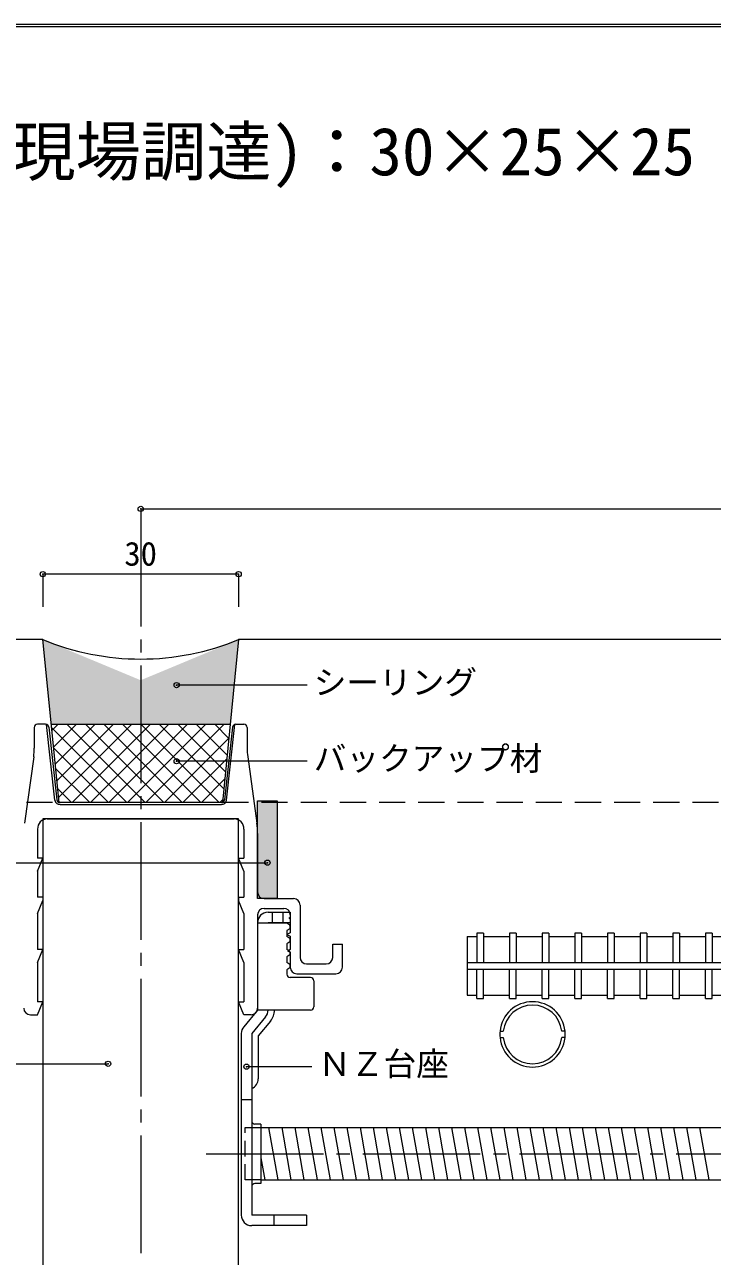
# Model space of a CAD drawing. Units: millimetres at full size, sheet at 1:2; details may follow other scales. Extents: x -891 to 891, y -194 to 194.
# Drawn here: x 522.7 to 628, y 5.5 to 194.2 of the extents above; entities that cross this region are included whole.
import ezdxf
from ezdxf.enums import TextEntityAlignment as Align

# ---------------------------------------------------------------- set-up
doc = ezdxf.new("R2010")
doc.units = ezdxf.units.MM
doc.header["$LTSCALE"] = 2
doc.header["$PDMODE"] = 32
doc.header["$PDSIZE"] = 0.8
for name, pattern in [('CHAIN2', [12, 9, -1, 1, -1]), ('DASHED1', [1.8, 1.2, -0.6]), ('DASHED2', [3, 2, -1])]:
    doc.linetypes.add(name, pattern=pattern)
doc.layers.add('0-0_', color=7, linetype='Continuous', lineweight=9)
doc.layers.add('1-0_', color=5, linetype='Continuous', lineweight=9)
doc.styles.add('ＭＳ ゴシック', font='')
doc.styles.get('ＭＳ ゴシック').set_extended_font_data('MS Gothic')

msp = doc.modelspace()

# ---------------------------------------------------------------- linework, layer by layer
at = {"layer": '0-0_'}
msp.add_line((330.56, 193.9), (890.56, 193.9), dxfattribs=at)
msp.add_lwpolyline([(890.84, 194.18), (330.28, 194.18), (330.28, -194.18)], dxfattribs=at)
at = {"layer": '1-0_', "color": 6, "linetype": 'CHAIN2'}
for p, q in [((540.51, 120), (540.51, -122)), ((550.51, 21.213), (771.51, 21.213))]:
    msp.add_line(p, q, dxfattribs=at)
at = {"layer": '1-0_', "color": 7}
for p, q in [((540.51, 120), (740.51, 120)), ((525.51, 110), (525.51, 105)), ((555.51, 110), (525.51, 110)), ((555.51, 110), (555.51, 105)), ((566.01, 93), (546.01, 93)), ((525.939, 87), (524.71, 87)), ((527.37, 75.36), (526.088, 86.977)), ((526.81, 87), (554.21, 87)), ((526.905, 86.051), (527.854, 87)), ((527.162, 83.479), (530.683, 87)), ((527.419, 80.908), (533.511, 87)), ((527.676, 78.337), (536.34, 87)), ((527.933, 75.765), (539.168, 87)), ((529.217, 87), (541.217, 75)), ((529.997, 75), (541.997, 87)), ((532.045, 87), (544.045, 75)), ((532.825, 75), (544.825, 87)), ((534.874, 87), (546.874, 75)), ((535.653, 75), (547.653, 87)), ((537.702, 87), (549.702, 75)), ((538.482, 75), (550.482, 87)), ((540.531, 87), (552.531, 75)), ((541.31, 75), (553.31, 87)), ((543.359, 87), (553.224, 77.135)), ((546.187, 87), (553.481, 79.707)), ((549.016, 87), (553.738, 82.278)), ((551.844, 87), (553.995, 84.849)), ((553.65, 75.36), (554.932, 86.977)), ((555.081, 87), (556.31, 87)), ((524.21, 86.5), (524.21, 83.364)), ((526.436, 86.555), (527.661, 75.445)), ((526.857, 86.532), (538.388, 75)), ((554.584, 86.555), (553.359, 75.445)), ((556.81, 86.5), (556.81, 83.364)), ((527.171, 83.389), (535.56, 75)), ((544.139, 75), (553.996, 84.857)), ((524.122, 82.042), (522.737, 71.844)), ((566.01, 81.35), (546.01, 81.35)), ((546.967, 75), (553.681, 81.714)), ((556.898, 82.042), (558.283, 71.844)), ((527.485, 80.246), (532.732, 75)), ((549.795, 75), (553.367, 78.572)), ((527.8, 77.103), (529.903, 75)), ((553.01, 75), (528.01, 75)), ((552.862, 75), (528.158, 75)), ((528.158, 74.7), (552.862, 74.7)), ((552.624, 75), (553.053, 75.429)), ((526.209, 72.5), (554.811, 72.5)), ((526.209, 72.5), (554.811, 72.5)), ((524.71, 70.96), (524.71, 66.501)), ((556.31, 70.96), (556.31, 66.501)), ((558.41, 70.258), (558.41, 61.301)), ((525.51, 66.501), (524.71, 66.501)), ((524.71, 64.501), (525.51, 66.501)), ((555.51, 66.501), (556.31, 66.501)), ((556.31, 64.501), (555.51, 66.501)), ((511.11, 65.801), (559.91, 65.801)), ((524.71, 64.501), (524.71, 60.501)), ((556.31, 64.501), (556.31, 60.501)), ((525.51, 60.501), (524.71, 60.501)), ((525.51, 60.501), (525.51, 60.001)), ((555.51, 60.501), (555.51, 60.001)), ((555.51, 60.501), (556.31, 60.501)), ((524.71, 58.001), (525.51, 60.001)), ((556.31, 58.001), (555.51, 60.001)), ((559.41, 60.301), (563.91, 60.301)), ((559.41, 58.801), (562.41, 58.801)), ((564.91, 59.301), (564.91, 51.301)), ((524.71, 58.001), (524.71, 52.501)), ((556.31, 58.001), (556.31, 52.501)), ((558.41, 57.801), (558.41, 43.501)), ((563.41, 57.401), (563.21, 57.301)), ((563.21, 57.301), (563.41, 57.201)), ((563.41, 57.801), (563.41, 57.401)), ((563.41, 57.201), (563.41, 55.051)), ((563.41, 55.051), (562.91, 54.801)), ((562.91, 54.801), (563.41, 54.551)), ((563.41, 54.551), (563.41, 52.501)), ((569.91, 51.301), (569.91, 53.301)), ((569.91, 53.301), (571.41, 53.301)), ((571.41, 49.801), (571.41, 53.301)), ((525.51, 52.501), (524.71, 52.501)), ((524.71, 50.501), (525.51, 52.501)), ((555.51, 52.501), (556.31, 52.501)), ((556.31, 50.501), (555.51, 52.501)), ((563.41, 52.501), (563.01, 52.301)), ((563.01, 52.301), (563.41, 52.101)), ((563.41, 52.101), (563.41, 49.801)), ((524.71, 50.501), (524.71, 44.501)), ((556.31, 50.501), (556.31, 44.501)), ((565.91, 50.301), (568.91, 50.301)), ((564.41, 48.801), (570.41, 48.801)), ((523.61, 42.501), (524.71, 42.501)), ((557.41, 42.501), (556.31, 42.501)), ((515.51, 35), (535.51, 35)), ((566.71, 34.55), (556.71, 34.55))]:
    msp.add_line(p, q, dxfattribs=at)
at = {"layer": '1-0_', "color": 7, "linetype": 'DASHED2'}
msp.add_line((839.01, 75), (382.11, 75), dxfattribs=at)
at = {"layer": '1-0_', "color": 4}
for p, q in [((525.51, 72.5), (525.51, -64.5)), ((555.51, 72.5), (525.51, 72.5)), ((555.51, -64.5), (555.51, 72.5)), ((590.51, 54.5), (591.998, 54.5)), ((590.51, 54.5), (590.51, 45.5)), ((592.998, 54.5), (596.998, 54.5)), ((597.998, 54.5), (601.998, 54.5)), ((602.998, 54.5), (606.998, 54.5)), ((607.997, 54.5), (611.998, 54.5)), ((612.998, 54.5), (616.998, 54.5)), ((617.998, 54.5), (621.998, 54.5)), ((622.997, 54.5), (626.998, 54.5)), ((627.998, 54.5), (631.998, 54.5)), ((590.51, 45.5), (591.998, 45.5)), ((592.998, 45.5), (596.998, 45.5)), ((597.998, 45.5), (601.998, 45.5)), ((602.998, 45.5), (606.998, 45.5)), ((607.997, 45.5), (611.998, 45.5)), ((612.998, 45.5), (616.998, 45.5)), ((617.998, 45.5), (621.998, 45.5)), ((622.997, 45.5), (626.998, 45.5)), ((627.998, 45.5), (631.998, 45.5)), ((558.91, 25.213), (734.997, 25.213)), ((558.91, 17.213), (734.997, 17.213))]:
    msp.add_line(p, q, dxfattribs=at)
at = {"layer": '1-0_', "color": 2}
for p, q in [((561.41, 60.301), (558.41, 60.301)), ((558.41, 56.613), (558.41, 43.213)), ((560.01, 56.613), (560.01, 56.513)), ((560.71, 56.613), (560.71, 58.213)), ((562.282, 58.213), (562.282, 56.613)), ((563.398, 57.801), (563.398, 57.401)), ((562.91, 56.513), (558.41, 56.513)), ((563.336, 56.215), (562.91, 56.513)), ((563.336, 55.691), (562.91, 55.393)), ((562.91, 55.393), (562.91, 54.51)), ((563.336, 54.212), (562.91, 54.51)), ((563.336, 53.688), (562.91, 53.39)), ((562.91, 53.39), (562.91, 52.51)), ((563.336, 52.212), (562.91, 52.51)), ((563.336, 51.688), (562.91, 51.39)), ((562.91, 51.39), (562.91, 50.51)), ((563.336, 50.212), (562.91, 50.51)), ((563.336, 49.688), (562.91, 49.39)), ((562.91, 49.39), (562.91, 48.713)), ((566.51, 48.213), (563.41, 48.213)), ((567.01, 47.713), (567.01, 43.713)), ((558.41, 43.213), (556.284, 40.68)), ((559.636, 42.185), (557.51, 39.651)), ((566.51, 43.213), (558.41, 43.213)), ((560.402, 41.542), (558.51, 39.287)), ((555.91, 39.651), (555.91, 11.813)), ((557.51, 39.651), (557.51, 11.813)), ((558.51, 39.287), (558.51, 32.696)), ((555.91, 29.55), (557.51, 29.55)), ((558.91, 25.763), (558.01, 25.763)), ((558.91, 25.763), (558.91, 16.663)), ((558.91, 16.663), (558.01, 16.663)), ((565.91, 11.813), (557.51, 11.813)), ((560.91, 11.813), (560.91, 10.213)), ((565.91, 11.813), (565.91, 10.213)), ((565.91, 10.213), (557.51, 10.213))]:
    msp.add_line(p, q, dxfattribs=at)
at = {"layer": '1-0_'}
for p, q in [((591.998, 55), (591.998, 50.5)), ((592.998, 55), (591.998, 55)), ((592.998, 55), (592.998, 50.5)), ((596.998, 55), (596.998, 50.5)), ((597.998, 55), (596.998, 55)), ((597.998, 55), (597.998, 50.5)), ((602.998, 55), (601.998, 55)), ((601.998, 55), (601.998, 50.5)), ((602.998, 55), (602.998, 50.5)), ((606.998, 55), (606.998, 50.5)), ((607.997, 55), (606.998, 55)), ((607.997, 55), (607.997, 50.5)), ((612.998, 55), (611.998, 55)), ((611.998, 55), (611.998, 50.5)), ((612.998, 55), (612.998, 50.5)), ((617.998, 55), (616.998, 55)), ((616.998, 55), (616.998, 50.5)), ((617.998, 55), (617.998, 50.5)), ((621.998, 55), (621.998, 50.5)), ((622.997, 55), (621.998, 55)), ((622.997, 55), (622.997, 50.5)), ((626.998, 55), (626.998, 50.5)), ((627.998, 55), (626.998, 55)), ((627.998, 55), (627.998, 50.5)), ((590.51, 50.5), (737.01, 50.5)), ((590.51, 49.5), (737.01, 49.5)), ((591.998, 45), (591.998, 49.5)), ((592.998, 45), (592.998, 49.5)), ((596.998, 45), (596.998, 49.5)), ((597.998, 45), (597.998, 49.5)), ((601.998, 45), (601.998, 49.5)), ((602.998, 45), (602.998, 49.5)), ((606.998, 45), (606.998, 49.5)), ((607.997, 45), (607.997, 49.5)), ((611.998, 45), (611.998, 49.5)), ((612.998, 45), (612.998, 49.5)), ((616.998, 45), (616.998, 49.5)), ((617.998, 45), (617.998, 49.5)), ((621.998, 45), (621.998, 49.5)), ((622.997, 45), (622.997, 49.5)), ((626.998, 45), (626.998, 49.5)), ((627.998, 45), (627.998, 49.5)), ((591.998, 45), (592.998, 45)), ((596.998, 45), (597.998, 45)), ((601.998, 45), (602.998, 45)), ((606.998, 45), (607.997, 45)), ((611.998, 45), (612.998, 45)), ((616.998, 45), (617.998, 45)), ((621.998, 45), (622.997, 45)), ((626.998, 45), (627.998, 45)), ((560.099, 25.213), (561.51, 17.213)), ((562.099, 25.213), (563.51, 17.213)), ((564.099, 25.213), (565.51, 17.213)), ((566.099, 25.213), (567.51, 17.213)), ((568.099, 25.213), (569.51, 17.213)), ((570.099, 25.213), (571.51, 17.213)), ((572.099, 25.213), (573.51, 17.213)), ((574.099, 25.213), (575.51, 17.213)), ((576.099, 25.213), (577.51, 17.213)), ((578.099, 25.213), (579.51, 17.213)), ((580.099, 25.213), (581.51, 17.213)), ((582.099, 25.213), (583.51, 17.213)), ((584.099, 25.213), (585.51, 17.213)), ((586.099, 25.213), (587.51, 17.213)), ((588.099, 25.213), (589.51, 17.213)), ((590.099, 25.213), (591.51, 17.213)), ((592.099, 25.213), (593.51, 17.213)), ((594.099, 25.213), (595.51, 17.213)), ((596.099, 25.213), (597.51, 17.213)), ((598.099, 25.213), (599.51, 17.213)), ((600.099, 25.213), (601.51, 17.213)), ((602.099, 25.213), (603.51, 17.213)), ((604.099, 25.213), (605.51, 17.213)), ((606.099, 25.213), (607.51, 17.213)), ((608.099, 25.213), (609.51, 17.213)), ((610.099, 25.213), (611.51, 17.213)), ((612.099, 25.213), (613.51, 17.213)), ((614.099, 25.213), (615.51, 17.213)), ((616.099, 25.213), (617.51, 17.213)), ((618.099, 25.213), (619.51, 17.213)), ((620.099, 25.213), (621.51, 17.213)), ((622.099, 25.213), (623.51, 17.213)), ((624.099, 25.213), (625.51, 17.213)), ((626.099, 25.213), (627.51, 17.213)), ((558.91, 20.616), (559.51, 17.213))]:
    msp.add_line(p, q, dxfattribs=at)
at = {"layer": '1-0_', "color": 3}
for p, q in [((595.533, 40), (596.038, 40)), ((605.487, 40), (604.982, 40)), ((595.533, 39), (596.038, 39)), ((605.487, 39), (604.982, 39))]:
    msp.add_line(p, q, dxfattribs=at)
at = {"layer": '1-0_', "color": 4, "linetype": 'DASHED1'}
for p, q in [((556.51, 25.213), (558.91, 25.213)), ((556.51, 17.213), (556.51, 25.213)), ((558.91, 17.213), (556.51, 17.213))]:
    msp.add_line(p, q, dxfattribs=at)
at = {"layer": '1-0_', "color": 7}
for points in [[(528.01, 75), (525.51, 100), (382.11, 100)], [(839.01, 100), (555.51, 100), (553.01, 75)], [(524.71, 42.501), (525.51, 44.501), (524.71, 44.501)], [(556.31, 42.501), (555.51, 44.501), (556.31, 44.501)]]:
    msp.add_lwpolyline(points, dxfattribs=at)
at = {"layer": '1-0_', "color": 2}
for points in [[(558.41, 60.301), (558.41, 75.301), (561.41, 75.301), (561.41, 60.301)], [(560.01, 58.213), (563.398, 58.213), (563.398, 56.613), (560.01, 56.613)]]:
    msp.add_lwpolyline(points, dxfattribs=at)
at = {"layer": '1-0_', "color": 7}
for centre, radius, start, end in [((540.51, 136), 39, 247.38014, 292.61986), ((524.71, 86.5), 0.5, 90, 180), ((525.939, 86.5), 0.5, 6.29067, 90), ((555.081, 86.5), 0.5, 90, 173.70933), ((556.31, 86.5), 0.5, 0, 90), ((514.21, 83.364), 10, 352.40183, 0), ((566.81, 83.364), 10, 180, 187.59817), ((528.158, 75.5), 0.8, 190.04255, 270), ((528.158, 75.5), 0.5, 186.29067, 270), ((552.862, 75.5), 0.5, 270, 353.70933), ((552.862, 75.5), 0.8, 270, 349.95745), ((526.209, 71), 1.5, 90, 181.52803), ((554.811, 71), 1.5, 358.47197, 90), ((548.41, 70.258), 10, 0, 9.12621), ((559.41, 61.301), 1, 180, 270), ((559.41, 57.801), 1, 90, 180), ((562.41, 57.801), 1, 0, 90), ((563.91, 59.301), 1, 0, 90), ((565.91, 51.301), 1, 180, 270), ((568.91, 51.301), 1, 270, 0), ((564.41, 49.801), 1, 180, 270), ((570.41, 49.801), 1, 270, 0), ((523.61, 43.501), 1, 180, 270), ((557.41, 43.501), 1, 270, 0)]:
    msp.add_arc(centre, radius, start, end, dxfattribs=at)
at = {"layer": '1-0_', "color": 2}
for centre, radius, start, end in [((560.01, 56.613), 1.6, 90, 180), ((562.91, 55.953), 0.5, 328.40466, 31.59534), ((562.91, 53.95), 0.5, 328.40466, 31.59534), ((562.91, 51.95), 0.5, 328.40466, 31.59534), ((562.91, 49.95), 0.5, 328.40466, 31.59534), ((563.41, 48.713), 0.5, 180, 270), ((566.51, 47.713), 0.5, 0, 90), ((566.51, 43.713), 0.5, 270, 0), ((558.41, 43.213), 1.6, 320, 0), ((558.41, 43.213), 2.6, 320, 0), ((557.51, 39.651), 1.6, 140, 180), ((556.91, 32.696), 1.6, 292.02431, 0), ((558.01, 26.263), 0.5, 180, 270), ((558.01, 16.163), 0.5, 90, 180), ((557.51, 11.813), 1.6, 180, 270)]:
    msp.add_arc(centre, radius, start, end, dxfattribs=at)
at = {"layer": '1-0_', "color": 4}
for start, end in [(5.7392, 174.26079), (185.7392, 354.26079)]:
    msp.add_arc((600.51, 39.5), 5, start, end, dxfattribs=at)
at = {"layer": '1-0_', "color": 3}
for centre, radius, start, end in [((600.51, 39.5), 4.5, 6.37939, 173.62061), ((601.01, 39.5), 5.5, 174.78407, 185.21593), ((600.01, 39.5), 5.5, 354.78407, 5.21593), ((600.51, 39.5), 4.5, 186.37939, 353.62062)]:
    msp.add_arc(centre, radius, start, end, dxfattribs=at)
at = {"layer": '1-0_', "color": 7}
for p in [(540.51, 120), (525.51, 110), (555.51, 110)]:
    msp.add_point(p, dxfattribs=at)
at = {"layer": '1-0_', "color": 2}
for p in [(546.01, 93), (546.01, 81.35), (559.91, 65.801), (535.51, 35), (556.71, 34.55)]:
    msp.add_point(p, dxfattribs=at)
at = {"layer": '1-0_', "color": 9}
for points in [[(525.51, 100), (526.81, 87), (554.21, 87)], [(554.21, 87), (540.51, 93.75), (525.51, 100)], [(554.21, 87), (555.51, 100), (540.51, 93.75)]]:
    msp.add_solid(points, dxfattribs=at)
at = {"layer": '1-0_', "color": 8}
msp.add_solid([(561.41, 75.301), (558.41, 75.301), (561.41, 60.301), (558.41, 60.301)], dxfattribs=at)

# ---------------------------------------------------------------- texts
at = {"layer": '0-0_', "style": 'ＭＳ ゴシック'}
msp.add_text('推奨木製目地棒(現場調達)：30×25×25', height=7.331, dxfattribs=at).set_placement((445.56, 168.9), align=Align.BOTTOM_LEFT)
at = {"layer": '1-0_', "color": 7, "style": 'ＭＳ ゴシック'}
for s, p in [('30', (538.01, 110.2)), ('シーリング', (567.01, 90.5)), ('バックアップ材', (567.01, 78.85)), ('ＮＺ台座', (567.71, 32.05))]:
    msp.add_text(s, height=3.666, dxfattribs=at).set_placement(p, align=Align.BOTTOM_LEFT)

doc.saveas('drawing.dxf')
